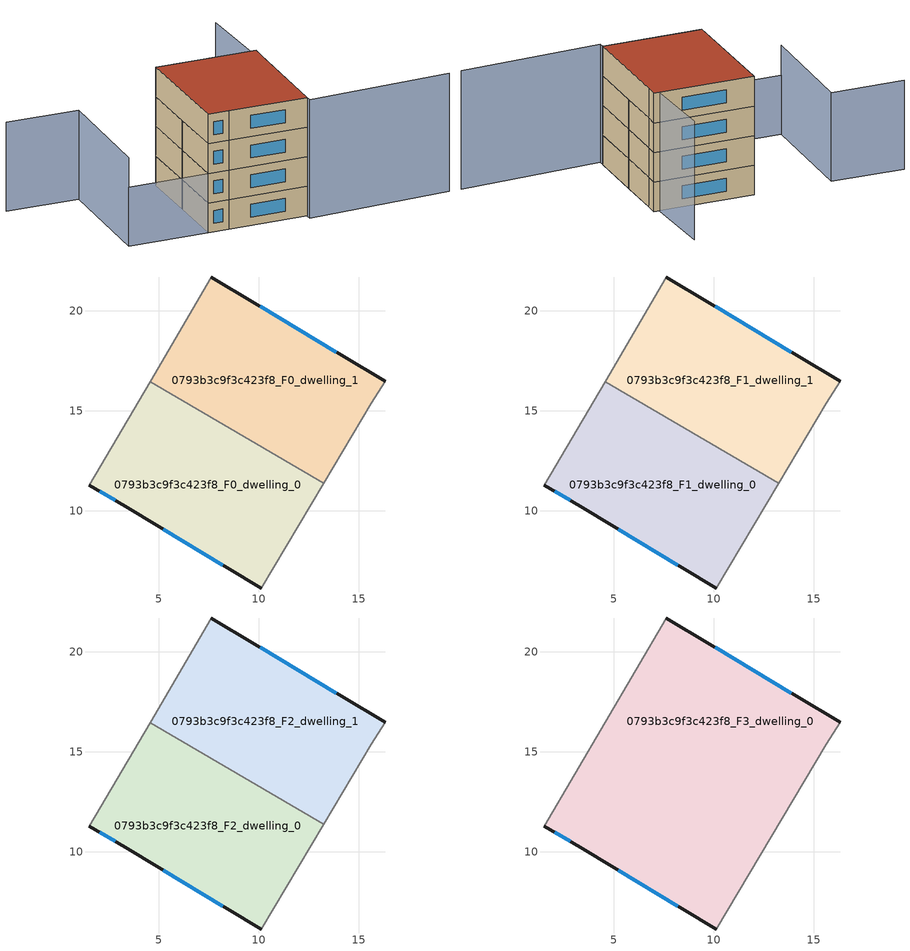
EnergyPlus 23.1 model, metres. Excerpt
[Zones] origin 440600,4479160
0793b3c9f3c423f8_F0_dwelling_0
 floor ground (EU_floor_Construction): 13.24,11.38 10.12,6.13 3.32,10.23 1.53,11.28 4.56,16.46 z0
 wall outside (EU_wall_Construction): 1.53,11.28 3.32,10.23 10.12,6.13 z0:3
 wall adiabatic (EU_wall_Construction): 10.12,6.13 13.24,11.38 / 4.56,16.46 1.53,11.28 z0:3
 wall to 0793b3c9f3c423f8_F0_dwelling_1 (EU_wall_Construction): 13.24,11.38 4.56,16.46 z0:3
 window (EU_Window_Construction): 5.23,9.08 8.21,7.29 / 2.03,10.98 2.82,10.52 z0.84:2.16
0793b3c9f3c423f8_F0_dwelling_1
 floor ground (EU_floor_Construction): 16.32,16.48 15.62,15.37 13.24,11.38 4.56,16.46 7.62,21.7 z0
 wall outside (EU_wall_Construction): 16.32,16.48 7.62,21.7 z0:3
 wall adiabatic (EU_wall_Construction): 13.24,11.38 15.62,15.37 16.32,16.48 / 7.62,21.7 4.56,16.46 z0:3
 window (EU_Window_Construction): 13.88,17.94 10.07,20.23 z0.84:2.16
0793b3c9f3c423f8_F1_dwelling_0
 floor to 0793b3c9f3c423f8_F0_dwelling_0 (EU_floor_Construction): 13.24,11.38 10.12,6.13 3.32,10.23 1.53,11.28 4.56,16.46 z3
 wall outside (EU_wall_Construction): 1.53,11.28 3.32,10.23 10.12,6.13 z3:6
 wall adiabatic (EU_wall_Construction): 10.12,6.13 13.24,11.38 / 4.56,16.46 1.53,11.28 z3:6
 wall to 0793b3c9f3c423f8_F1_dwelling_1 (EU_wall_Construction): 13.24,11.38 4.56,16.46 z3:6
 window (EU_Window_Construction): 5.23,9.08 8.21,7.29 / 2.03,10.98 2.82,10.52 z3.84:5.16
0793b3c9f3c423f8_F1_dwelling_1
 floor to 0793b3c9f3c423f8_F0_dwelling_1 (EU_floor_Construction): 16.32,16.48 15.62,15.37 13.24,11.38 4.56,16.46 7.62,21.7 z3
 wall outside (EU_wall_Construction): 16.32,16.48 7.62,21.7 z3:6
 wall adiabatic (EU_wall_Construction): 13.24,11.38 15.62,15.37 16.32,16.48 / 7.62,21.7 4.56,16.46 z3:6
 window (EU_Window_Construction): 13.88,17.94 10.07,20.23 z3.84:5.16
0793b3c9f3c423f8_F2_dwelling_0
 floor to 0793b3c9f3c423f8_F1_dwelling_0 (EU_floor_Construction): 13.24,11.38 10.12,6.13 3.32,10.23 1.53,11.28 4.56,16.46 z6
 wall outside (EU_wall_Construction): 1.53,11.28 3.32,10.23 10.12,6.13 z6:9
 wall adiabatic (EU_wall_Construction): 10.12,6.13 13.24,11.38 / 4.56,16.46 1.53,11.28 z6:9
 wall to 0793b3c9f3c423f8_F2_dwelling_1 (EU_wall_Construction): 13.24,11.38 4.56,16.46 z6:9
 window (EU_Window_Construction): 5.23,9.08 8.21,7.29 / 2.03,10.98 2.82,10.52 z6.84:8.16
0793b3c9f3c423f8_F2_dwelling_1
 floor to 0793b3c9f3c423f8_F1_dwelling_1 (EU_floor_Construction): 16.32,16.48 15.62,15.37 13.24,11.38 4.56,16.46 7.62,21.7 z6
 wall outside (EU_wall_Construction): 16.32,16.48 7.62,21.7 z6:9
 wall adiabatic (EU_wall_Construction): 13.24,11.38 15.62,15.37 16.32,16.48 / 7.62,21.7 4.56,16.46 z6:9
 window (EU_Window_Construction): 13.88,17.94 10.07,20.23 z6.84:8.16
0793b3c9f3c423f8_F3_dwelling_0
 floor to 0793b3c9f3c423f8_F2_dwelling_0 (EU_floor_Construction): 13.24,11.38 10.12,6.13 3.32,10.23 1.53,11.28 4.56,16.46 z9
 floor to 0793b3c9f3c423f8_F2_dwelling_1 (EU_floor_Construction): 16.32,16.48 15.62,15.37 13.24,11.38 4.56,16.46 7.62,21.7 z9
 wall outside (EU_wall_Construction): 1.53,11.28 3.32,10.23 10.12,6.13 / 16.32,16.48 7.62,21.7 z9:12
 wall adiabatic (EU_wall_Construction): 10.12,6.13 15.62,15.37 16.32,16.48 / 7.62,21.7 1.53,11.28 z9:12
 window (EU_Window_Construction): 5.23,9.08 8.21,7.29 / 2.03,10.98 2.82,10.52 / 13.88,17.94 10.07,20.23 z9.84:11.16
 roof outside (EU_roof_Construction): 10.12,6.13 15.62,15.37 16.32,16.48 7.62,21.7 1.53,11.28 3.32,10.23 z12
shading: 22.5,-1.2 9.85,5.63 / 9.85,5.63 19.39,23.31 z0:12; -5.4,29.47 0.87,25.66 / 0.87,25.66 -5.38,15.38 z0:9; 1.53,11.28 -5.35,15.42 z0:6
[Building]
EU S2 Campaign: North Axis=0; Terrain=City; Solar Distribution=FullExterior
[Site:Location]
Madrid: Latitude=40.5; Longitude=-3.5; Time Zone=1; Elevation=609
[SizingPeriod:WeatherFileDays]
AnnualSizingPeriod: Begin Month=1; Begin Day of Month=1; End Month=12; End Day of Month=31; Day of Week for Start Day=Monday; Use Weather File Daylight Saving Period=No; Use Weather File Rain and Snow Indicators=No
[MATERIAL]
EU_InternalMass_Material: Roughness=MediumRough; Thickness=0.1; Conductivity=1; Density=1800; Specific Heat=900; Thermal Absorptance=0.9; Solar Absorptance=0.7; Visible Absorptance=0.7
[MATERIAL:NOMASS] Roughness=MediumRough; Thermal Absorptance=0.9; Solar Absorptance=0.7; Visible Absorptance=0.7
Name | Thermal Resistance
EU_wall_NoMass; EU_roof_NoMass | 2.16768
EU_floor_NoMass | 1.14339
[WINDOWMATERIAL:SIMPLEGLAZINGSYSTEM]
EU_Window_SimpleGlazing: UFactor=3.23888; Solar Heat Gain Coefficient=0.85; Visible Transmittance=0.85
[CONSTRUCTION]
EU_wall_Construction: EU_wall_NoMass
EU_roof_Construction: EU_roof_NoMass
EU_floor_Construction: EU_floor_NoMass
EU_InternalMass_Construction: EU_InternalMass_Material
EU_Window_Construction: EU_Window_SimpleGlazing
[ZONE] Type=1; Multiplier=1; Ceiling Height=autocalculate; Floor Area=autocalculate; Part of Total Floor Area=Yes
Name | Volume
0793b3c9f3c423f8_F0_dwelling_0; 0793b3c9f3c423f8_F1_dwelling_0; 0793b3c9f3c423f8_F2_dwelling_0 | 181.869
0793b3c9f3c423f8_F3_dwelling_0 | 363.743
0793b3c9f3c423f8_F0_dwelling_1; 0793b3c9f3c423f8_F1_dwelling_1; 0793b3c9f3c423f8_F2_dwelling_1 | 181.876
[INTERNALMASS] Construction=EU_InternalMass_Construction
Name | Zone or ZoneList | Surface Area
0793b3c9f3c423f8_F0_dwelling_0_EU_InternalMass | 0793b3c9f3c423f8_F0_dwelling_0 | 60.6231
0793b3c9f3c423f8_F0_dwelling_1_EU_InternalMass | 0793b3c9f3c423f8_F0_dwelling_1 | 60.6253
0793b3c9f3c423f8_F1_dwelling_0_EU_InternalMass | 0793b3c9f3c423f8_F1_dwelling_0 | 60.6231
0793b3c9f3c423f8_F1_dwelling_1_EU_InternalMass | 0793b3c9f3c423f8_F1_dwelling_1 | 60.6253
0793b3c9f3c423f8_F2_dwelling_0_EU_InternalMass | 0793b3c9f3c423f8_F2_dwelling_0 | 60.6231
0793b3c9f3c423f8_F2_dwelling_1_EU_InternalMass | 0793b3c9f3c423f8_F2_dwelling_1 | 60.6253
0793b3c9f3c423f8_F3_dwelling_0_EU_InternalMass | 0793b3c9f3c423f8_F3_dwelling_0 | 121.248
[OTHEREQUIPMENT] Fuel Type=Electricity; Design Level Calculation Method=Watts/Area; Power per Zone Floor Area=1; Fraction Latent=0; Fraction Radiant=0; Fraction Lost=0; Carbon Dioxide Generation Rate=0; EndUse Subcategory=EU_Step8_InternalGains
Name | Zone or ZoneList or Space or SpaceList | Schedule
EU_Step8_InternalGain_0793b3c9f3c423f8_F0_dwelling_0_f000 | 0793b3c9f3c423f8_F0_dwelling_0 | EU_Step8_GainSchedule_0793b3c9f3c423f8_F0_dwelling_0_f000
EU_Step8_InternalGain_0793b3c9f3c423f8_F0_dwelling_1_f000 | 0793b3c9f3c423f8_F0_dwelling_1 | EU_Step8_GainSchedule_0793b3c9f3c423f8_F0_dwelling_1_f000
EU_Step8_InternalGain_0793b3c9f3c423f8_F1_dwelling_0_f000 | 0793b3c9f3c423f8_F1_dwelling_0 | EU_Step8_GainSchedule_0793b3c9f3c423f8_F1_dwelling_0_f000
EU_Step8_InternalGain_0793b3c9f3c423f8_F1_dwelling_1_f000 | 0793b3c9f3c423f8_F1_dwelling_1 | EU_Step8_GainSchedule_0793b3c9f3c423f8_F1_dwelling_1_f000
EU_Step8_InternalGain_0793b3c9f3c423f8_F2_dwelling_0_f000 | 0793b3c9f3c423f8_F2_dwelling_0 | EU_Step8_GainSchedule_0793b3c9f3c423f8_F2_dwelling_0_f000
EU_Step8_InternalGain_0793b3c9f3c423f8_F2_dwelling_1_f000 | 0793b3c9f3c423f8_F2_dwelling_1 | EU_Step8_GainSchedule_0793b3c9f3c423f8_F2_dwelling_1_f000
EU_Step8_InternalGain_0793b3c9f3c423f8_F3_dwelling_0_f000 | 0793b3c9f3c423f8_F3_dwelling_0 | EU_Step8_GainSchedule_0793b3c9f3c423f8_F3_dwelling_0_f000
[ZONEVENTILATION:DESIGNFLOWRATE] Schedule=EU_AlwaysOn; Design Flow Rate Calculation Method=AirChanges/Hour; Air Changes per Hour=0.480546; Ventilation Type=Natural; Fan Pressure Rise=0; Fan Total Efficiency=1; Constant Term Coefficient=1; Temperature Term Coefficient=0; Velocity Term Coefficient=0; Velocity Squared Term Coefficient=0; Minimum Indoor Temperature=-100; Maximum Indoor Temperature=100; Delta Temperature=-100; Minimum Outdoor Temperature=-100; Maximum Outdoor Temperature=100; Maximum Wind Speed=40
Name | Zone or ZoneList or Space or SpaceList
EU_ConstantAir_0793b3c9f3c423f8_F0_dwelling_0 | 0793b3c9f3c423f8_F0_dwelling_0
EU_ConstantAir_0793b3c9f3c423f8_F0_dwelling_1 | 0793b3c9f3c423f8_F0_dwelling_1
EU_ConstantAir_0793b3c9f3c423f8_F1_dwelling_0 | 0793b3c9f3c423f8_F1_dwelling_0
EU_ConstantAir_0793b3c9f3c423f8_F1_dwelling_1 | 0793b3c9f3c423f8_F1_dwelling_1
EU_ConstantAir_0793b3c9f3c423f8_F2_dwelling_0 | 0793b3c9f3c423f8_F2_dwelling_0
EU_ConstantAir_0793b3c9f3c423f8_F2_dwelling_1 | 0793b3c9f3c423f8_F2_dwelling_1
EU_ConstantAir_0793b3c9f3c423f8_F3_dwelling_0 | 0793b3c9f3c423f8_F3_dwelling_0
[HVACTEMPLATE:THERMOSTAT] Constant Heating Setpoint=20; Constant Cooling Setpoint=50
EU_HeatOnly_0793b3c9f3c423f8_F0_dwelling_0; EU_HeatOnly_0793b3c9f3c423f8_F0_dwelling_1; EU_HeatOnly_0793b3c9f3c423f8_F1_dwelling_0; EU_HeatOnly_0793b3c9f3c423f8_F1_dwelling_1; EU_HeatOnly_0793b3c9f3c423f8_F2_dwelling_0; EU_HeatOnly_0793b3c9f3c423f8_F2_dwelling_1; EU_HeatOnly_0793b3c9f3c423f8_F3_dwelling_0
[HVACTEMPLATE:ZONE:IDEALLOADSAIRSYSTEM] System Availability Schedule=EU_AlwaysOn; Maximum Heating Supply Air Temperature=50; Minimum Cooling Supply Air Temperature=13; Maximum Heating Supply Air Humidity Ratio=0.0156; Minimum Cooling Supply Air Humidity Ratio=0.0077; Heating Limit=NoLimit; Cooling Limit=NoLimit; Heating Availability Schedule=EU_AlwaysOn; Cooling Availability Schedule=EU_CoolingOff; Dehumidification Control Type=ConstantSensibleHeatRatio; Cooling Sensible Heat Ratio=0.7; Dehumidification Setpoint=60; Humidification Control Type=None; Humidification Setpoint=30; Outdoor Air Method=None; Outdoor Air Flow Rate per Person=0.00944; Outdoor Air Flow Rate per Zone Floor Area=0; Outdoor Air Flow Rate per Zone=0; Demand Controlled Ventilation Type=None; Outdoor Air Economizer Type=NoEconomizer; Heat Recovery Type=None; Sensible Heat Recovery Effectiveness=0.7; Latent Heat Recovery Effectiveness=0.65
Name | Template Thermostat
0793b3c9f3c423f8_F0_dwelling_0 | EU_HeatOnly_0793b3c9f3c423f8_F0_dwelling_0
0793b3c9f3c423f8_F0_dwelling_1 | EU_HeatOnly_0793b3c9f3c423f8_F0_dwelling_1
0793b3c9f3c423f8_F1_dwelling_0 | EU_HeatOnly_0793b3c9f3c423f8_F1_dwelling_0
0793b3c9f3c423f8_F1_dwelling_1 | EU_HeatOnly_0793b3c9f3c423f8_F1_dwelling_1
0793b3c9f3c423f8_F2_dwelling_0 | EU_HeatOnly_0793b3c9f3c423f8_F2_dwelling_0
0793b3c9f3c423f8_F2_dwelling_1 | EU_HeatOnly_0793b3c9f3c423f8_F2_dwelling_1
0793b3c9f3c423f8_F3_dwelling_0 | EU_HeatOnly_0793b3c9f3c423f8_F3_dwelling_0
[SIZING:ZONE] Zone Cooling Design Supply Air Temperature Input Method=SupplyAirTemperature; Zone Cooling Design Supply Air Temperature=13; Zone Heating Design Supply Air Temperature Input Method=SupplyAirTemperature; Zone Heating Design Supply Air Temperature=50; Zone Cooling Design Supply Air Humidity Ratio=0.008; Zone Heating Design Supply Air Humidity Ratio=0.008; Cooling Design Air Flow Method=DesignDay; Cooling Design Air Flow Rate=0; Cooling Minimum Air Flow per Zone Floor Area=0.000762; Cooling Minimum Air Flow=0; Cooling Minimum Air Flow Fraction=0.2; Heating Design Air Flow Method=DesignDay; Heating Design Air Flow Rate=0; Heating Maximum Air Flow per Zone Floor Area=0.002032; Heating Maximum Air Flow=0.141576; Heating Maximum Air Flow Fraction=0.3; Account for Dedicated Outdoor Air System=No; Dedicated Outdoor Air System Control Strategy=NeutralSupplyAir; Dedicated Outdoor Air Low Setpoint Temperature for Design=autosize; Dedicated Outdoor Air High Setpoint Temperature for Design=autosize; Zone Load Sizing Method=Sensible Load Only No Latent Load; Zone Latent Cooling Design Supply Air Humidity Ratio Input Method=HumidityRatioDifference; Zone Cooling Design Supply Air Humidity Ratio Difference=0.005; Zone Latent Heating Design Supply Air Humidity Ratio Input Method=HumidityRatioDifference; Zone Humidification Design Supply Air Humidity Ratio Difference=0.005
0793b3c9f3c423f8_F0_dwelling_0; 0793b3c9f3c423f8_F0_dwelling_1; 0793b3c9f3c423f8_F1_dwelling_0; 0793b3c9f3c423f8_F1_dwelling_1; 0793b3c9f3c423f8_F2_dwelling_0; 0793b3c9f3c423f8_F2_dwelling_1; 0793b3c9f3c423f8_F3_dwelling_0
[SCHEDULE:CONSTANT]
Name | Hourly Value
EU_AlwaysOn | 1
EU_CoolingOff | 0
[SCHEDULE:FILE] Column Number=1; Rows to Skip at Top=0; Number of Hours of Data=8760; Column Separator=Comma; Interpolate to Timestep=No; Minutes per Item=60; Adjust Schedule for Daylight Savings=Yes
Name | File
EU_Step8_GainSchedule_0793b3c9f3c423f8_F0_dwelling_0_f000 | ../../schedules/0793b3c9f3c423f8/0793b3c9f3c423f8_F0_dwelling_0_f000_gain.csv
EU_Step8_GainSchedule_0793b3c9f3c423f8_F0_dwelling_1_f000 | ../../schedules/0793b3c9f3c423f8/0793b3c9f3c423f8_F0_dwelling_1_f000_gain.csv
EU_Step8_GainSchedule_0793b3c9f3c423f8_F1_dwelling_0_f000 | ../../schedules/0793b3c9f3c423f8/0793b3c9f3c423f8_F1_dwelling_0_f000_gain.csv
EU_Step8_GainSchedule_0793b3c9f3c423f8_F1_dwelling_1_f000 | ../../schedules/0793b3c9f3c423f8/0793b3c9f3c423f8_F1_dwelling_1_f000_gain.csv
EU_Step8_GainSchedule_0793b3c9f3c423f8_F2_dwelling_0_f000 | ../../schedules/0793b3c9f3c423f8/0793b3c9f3c423f8_F2_dwelling_0_f000_gain.csv
EU_Step8_GainSchedule_0793b3c9f3c423f8_F2_dwelling_1_f000 | ../../schedules/0793b3c9f3c423f8/0793b3c9f3c423f8_F2_dwelling_1_f000_gain.csv
EU_Step8_GainSchedule_0793b3c9f3c423f8_F3_dwelling_0_f000 | ../../schedules/0793b3c9f3c423f8/0793b3c9f3c423f8_F3_dwelling_0_f000_gain.csv
